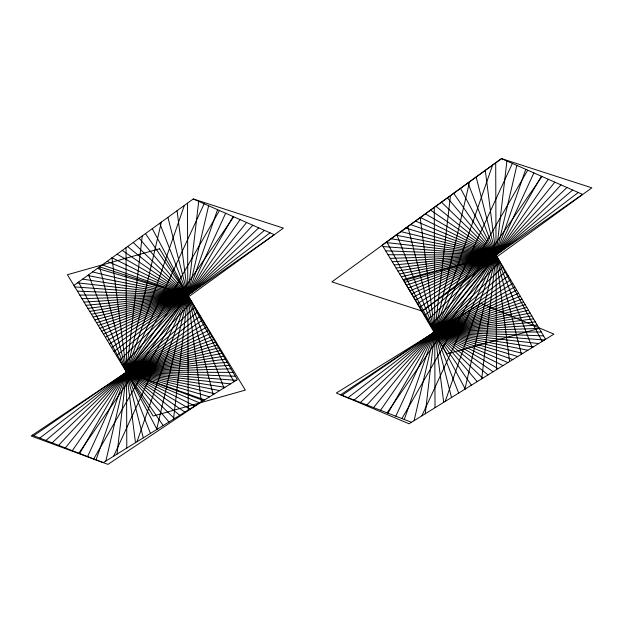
<?xml version="1.0" encoding="UTF-8"?>
<svg xmlns="http://www.w3.org/2000/svg" width="623" height="623" viewBox="0 0 623 623"><rect width="100%" height="100%" fill="white"/><g stroke="black" fill="none" stroke-linecap="round" stroke-linejoin="round"><path stroke-width="0.93" d="M117.031 454.105L142.246 235.93M173.513 419.154L198.682 201.361M425.26 413.758L450.476 195.583M481.735 378.807L506.912 161.014M105.871 461.02L161.349 222.092M156.646 429.59L208.619 205.746M414.093 420.673L469.578 181.745M464.867 389.243L516.849 165.407M96.067 459.844L184.377 205.411M136.998 441.746L217.544 209.686M404.296 419.497L492.606 165.064M445.227 401.399L525.773 169.339M87.578 456.558L204.142 203.776M113.635 456.207L225.658 213.261M395.807 416.211L512.371 163.428M421.864 415.86L533.888 172.921M79.697 453.505L219.46 210.527M93.715 458.933L233.127 216.555M387.927 413.158L527.689 170.18M401.944 418.586L541.356 176.208M72.315 450.647L233.711 216.82M78.864 453.186L240.073 219.623M380.544 410.3L541.94 176.473M387.093 412.839L548.302 179.276M126.212 371.643L246.607 222.504M65.314 447.937L188.107 295.816M434.441 331.304L554.836 182.157M373.543 407.59L496.336 255.469M122.599 365.678L252.798 225.238M58.632 445.352L191.658 301.859M430.828 325.338L561.027 184.891M366.861 405.005L499.887 261.512M119.406 360.421L258.732 227.854M52.184 442.852L194.781 307.17M427.635 320.074L566.961 187.507M360.413 402.505L503.01 266.823M116.556 355.717L264.464 230.378M45.915 440.422L197.569 311.913M424.785 315.37L572.693 190.031M354.144 400.083L505.798 271.566M113.97 351.45L270.039 232.838M39.771 438.047L200.092 316.211M422.199 311.103L591.85 187.834L501.492 158.624L331.833 281.892L422.199 311.103L578.269 192.491M348 397.7L508.321 275.864M73.927 285.435L193.262 198.971L283.403 228.119L189.774 295.956L99.633 266.808M419.824 307.186L496.048 254.978L582.528 194.368L501.492 158.624L382.156 245.088L434.737 331.786L471.401 385.209M111.595 347.533L187.819 295.325L274.299 234.715L193.262 198.971M33.704 435.695L202.405 320.152M341.934 395.348L510.634 279.805M206.556 327.215L126.508 372.133L31.15 435.991L107.974 464.376L203.332 400.511L126.508 372.133L204.546 323.796M512.776 283.449L434.737 331.786L340.594 394.834L411.492 422.285M109.391 343.904L187.819 295.325L237.347 379.641L103.262 462.632L32.365 435.181M417.62 303.557L496.048 254.978L545.577 339.294M107.32 340.493L187.819 295.325L145.463 233.602M415.549 300.146L496.048 254.978L453.692 193.255M477.195 381.619L434.737 331.786L514.785 286.868M105.365 337.269L187.819 295.325L139.139 238.188M163.171 425.556L126.508 372.133L208.456 330.447M413.594 296.922L496.048 254.978L447.369 197.841M482.708 378.208L434.737 331.786L516.685 290.108M103.496 334.185L187.819 295.325L133.213 242.479M168.965 421.966L126.508 372.133L210.263 333.539M411.725 293.838L496.048 254.978L441.442 202.132M488.004 374.929L434.737 331.786L518.492 293.192M101.689 331.21L187.819 295.325L127.606 246.544M174.479 418.555L126.508 372.133L212.007 336.506M409.918 290.863L496.048 254.978L435.835 206.197M493.128 371.76L434.737 331.786L520.236 296.159M99.937 328.321L187.819 295.325L122.24 250.43M179.774 415.276L126.508 372.133L213.705 339.395M408.166 287.974L496.048 254.978L430.47 210.083M498.127 368.66L434.737 331.786L521.934 299.048M98.216 325.486L187.819 295.325L117.077 254.168M184.899 412.107L126.508 372.133L215.363 342.222M406.445 285.139L496.048 254.978L425.307 213.821M503.057 365.615L434.737 331.786L523.593 301.875M96.518 322.691L187.819 295.325L112.054 257.813M404.748 282.344L496.048 254.978L420.284 217.466M189.898 409.007L126.508 372.133L217.006 345.01M507.94 362.586L434.737 331.786L525.236 304.663M415.362 221.025L496.048 254.978L403.665 280.482L446.816 353.957L539.207 328.453L434.737 331.786L512.83 359.564M94.828 319.903L187.819 295.325L107.14 261.372M403.058 279.556L496.048 254.978L410.502 224.545M194.828 405.962L126.508 372.133L218.634 347.782M517.76 356.512L434.737 331.786L526.863 307.435M93.131 317.099L187.819 295.325L102.281 264.892M401.36 276.752L496.048 254.978L405.666 228.057M199.71 402.933L126.508 372.133L220.269 350.57M522.759 353.412L434.737 331.786L528.499 310.223M91.417 314.265L187.819 295.325L97.437 268.404M399.647 273.925L496.048 254.978L400.807 231.569M204.601 399.911L126.508 372.133L221.92 353.381M527.891 350.243L434.737 331.786L530.15 313.034M89.665 311.383L187.819 295.325L92.586 271.916M397.895 271.036L496.048 254.978L395.901 235.136M209.53 396.859L126.508 372.133L223.602 356.247M533.187 346.964L434.737 331.786L531.832 315.9M87.859 308.408L187.819 295.325L87.672 275.475M396.088 268.061L496.048 254.978L390.886 238.765M214.53 393.759L126.508 372.133L225.331 359.191M538.7 343.553L434.737 331.786L533.561 318.851M394.219 264.985L496.048 254.978L385.738 242.495M85.997 305.325L187.819 295.325L82.657 279.112M544.502 339.963L434.737 331.786L535.359 321.896M219.662 390.59L126.508 372.133L227.13 362.243M392.264 261.761L496.048 254.978L383.052 246.56M84.035 302.108L187.819 295.325L77.509 282.842M543.567 335.883L434.737 331.786L537.228 325.089M224.958 387.311L126.508 372.133L228.999 365.436M390.2 258.358L496.048 254.978L385.629 250.82M81.971 298.697L187.819 295.325L74.822 286.907M230.471 383.9L126.508 372.133L230.977 368.8M388.004 254.729L496.048 254.978M79.775 295.076L187.819 295.325L77.4 291.167M434.737 331.786L541.309 332.036M236.273 380.31L126.508 372.133L233.08 372.383M126.508 372.133L235.338 376.23M460.506 188.317L542.142 341.42M386.743 241.763L465.249 389.009M152.285 228.664L233.913 381.767M78.514 282.11L157.019 429.356M467.935 182.936L532.19 347.579M396.773 234.497L458.66 393.09M159.706 223.283L223.961 387.927M88.544 274.844L150.431 433.437M476.136 177.002L521.404 354.253M407.839 226.476L451.527 397.505M167.906 217.349L213.183 394.6M99.61 266.823L143.298 437.852M485.294 170.359L509.598 361.566M420.214 217.513L443.708 402.341M177.064 210.706L201.369 401.913M111.984 257.86L135.479 442.688M495.698 162.821L496.492 369.673M434.262 207.334L435.025 407.715M187.468 203.168L188.263 410.02M126.033 247.681L126.796 448.062M481.19 303.37L336.327 393.02L409.054 423.788L553.917 334.13L481.19 303.37M159.589 248.772L67.416 274.704L153.141 416.039L245.306 390.107L159.589 248.772"/></g></svg>
